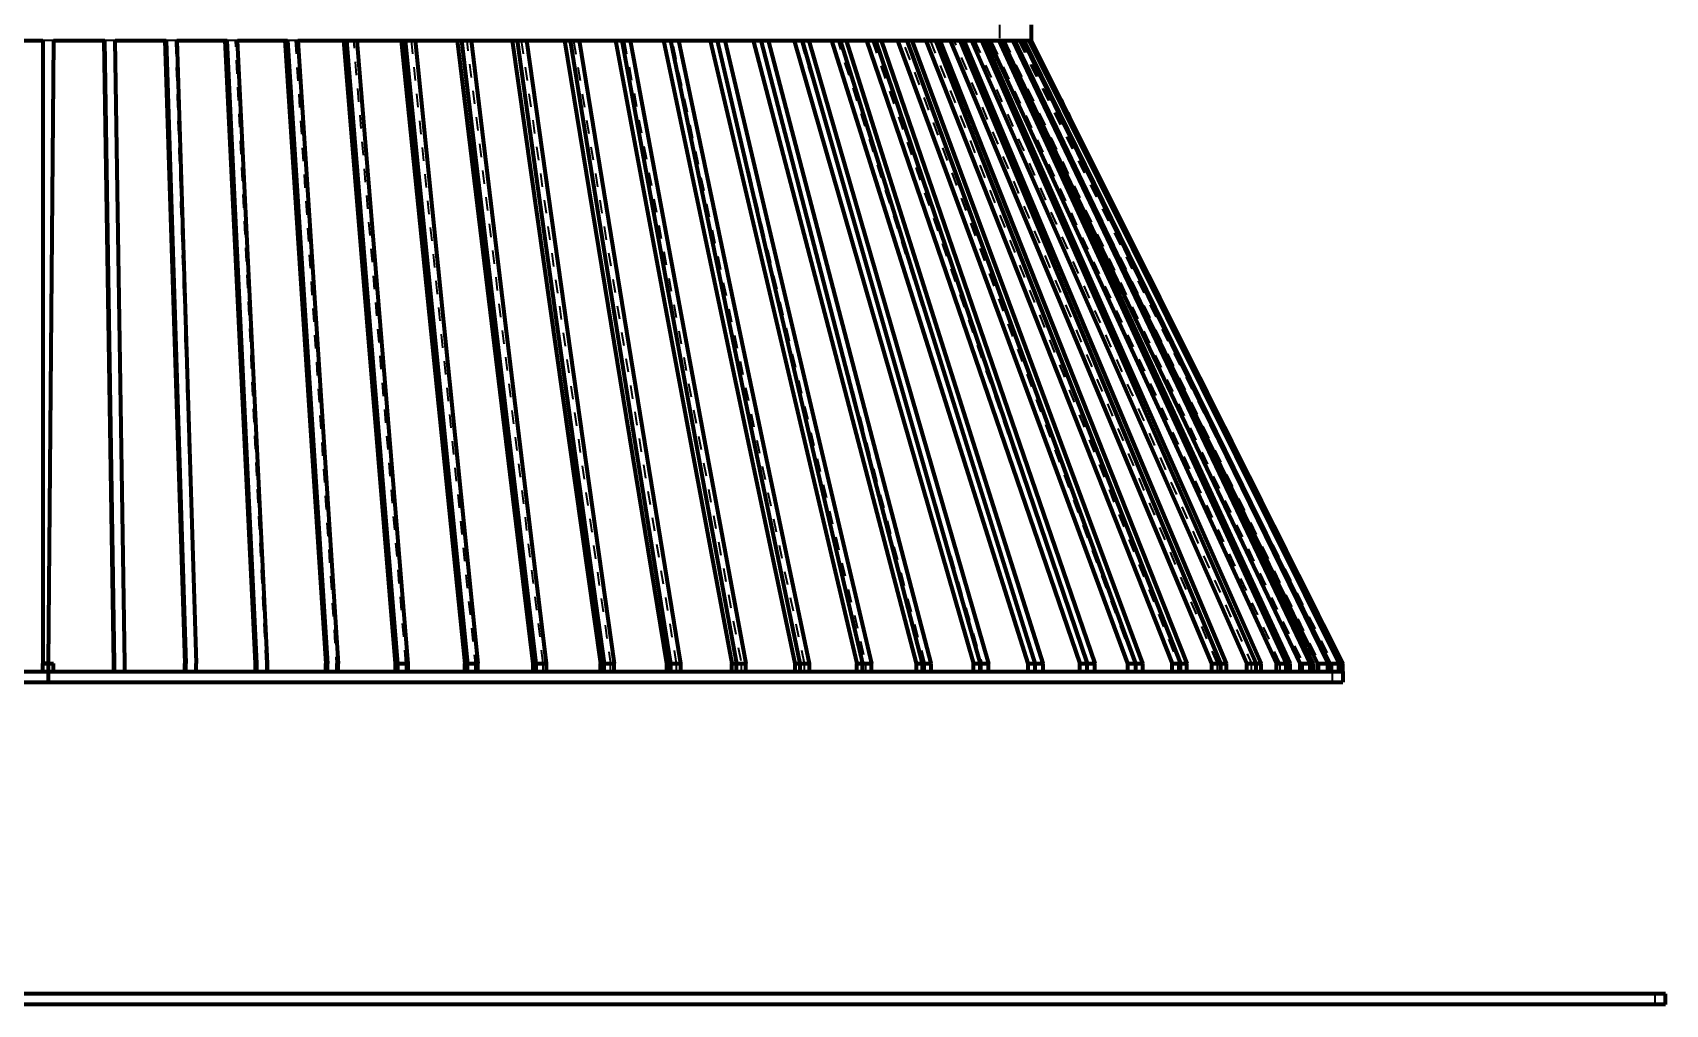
# Model space of a CAD drawing. Header units: inches. Extents: x -0.1 to 57.6, y -5.7 to 33.1.
# Drawn here: x 13.4 to 25.56, y 18.19 to 25.42 of the extents above; entities that cross this region are included whole.
import ezdxf

# ---------------------------------------------------------------- set-up
doc = ezdxf.new("R2010")
doc.units = ezdxf.units.IN
doc.header["$LTSCALE"] = 0.75
doc.header["$MEASUREMENT"] = 0
doc.linetypes.add('HIDDEN2', pattern=[0.1875, 0.125, -0.0625])
doc.layers.add('Hidden', color=7, linetype='HIDDEN2', lineweight=35)
doc.layers.add('Visible', color=7, linetype='Continuous', lineweight=70)

msp = doc.modelspace()

# ---------------------------------------------------------------- linework, layer by layer
at = {"layer": 'Hidden', "extrusion": (0, 1, 0)}
for p, q in [((20.6028, 25.484), (20.6028, 25.3659)), ((13.5603, 25.3659), (13.4815, 25.3659)), ((13.4815, 25.3659), (13.4815, 20.7243)), ((14.0148, 25.3659), (13.9411, 25.3659)), ((14.0197, 25.3659), (14.0148, 25.3659)), ((14.0889, 20.7243), (14.0148, 25.3659)), ((14.4673, 25.3659), (14.399, 25.3659)), ((14.4772, 25.3659), (14.4673, 25.3659)), ((14.4673, 25.3659), (14.6166, 20.7243)), ((14.9161, 25.3659), (14.8535, 25.3659)), ((14.9308, 25.3659), (14.9161, 25.3659)), ((15.1424, 20.7243), (14.9161, 25.3659)), ((15.3594, 25.3659), (15.3027, 25.3659)), ((15.379, 25.3659), (15.3594, 25.3659)), ((15.3594, 25.3659), (15.6652, 20.7243)), ((16.1842, 20.7243), (15.7954, 25.3659)), ((16.2225, 25.3659), (16.6983, 20.7243)), ((17.2063, 20.7243), (16.6389, 25.3659)), ((17.0429, 25.3659), (17.7069, 20.7243)), ((18.199, 20.7243), (17.4331, 25.3659)), ((17.8079, 25.3659), (18.681, 20.7243)), ((19.1512, 20.7243), (18.1657, 25.3659)), ((18.5052, 25.3659), (19.6079, 20.7243)), ((20.0491, 20.7243), (18.825, 25.3659)), ((19.1239, 25.3659), (20.4725, 20.7243)), ((20.8756, 20.7243), (19.4007, 25.3659)), ((19.6543, 25.3659), (21.2557, 20.7243)), ((21.6095, 20.7243), (19.8837, 25.3659)), ((20.0879, 25.3659), (21.9339, 20.7243)), ((22.2252, 20.7243), (20.2663, 25.3659)), ((20.418, 25.3659), (22.4797, 20.7243)), ((22.6936, 20.7243), (20.5425, 25.3659)), ((20.6393, 25.3659), (22.8635, 20.7243)), ((20.6981, 25.3659), (21.5307, 23.6657)), ((20.708, 25.3659), (22.9863, 20.7243)), ((20.7434, 25.3659), (23.0517, 20.7243)), ((20.7484, 25.3659), (23.0594, 20.7243)), ((20.7602, 25.3659), (23.0815, 20.7243)), ((20.7602, 25.3659), (23.0814, 20.7243)), ((20.8389, 25.3659), (23.1601, 20.7243)), ((13.4815, 20.6643), (13.4815, 20.7243)), ((14.0889, 20.6643), (14.0889, 20.7243)), ((14.6231, 20.7243), (14.6166, 20.7243)), ((14.6166, 20.6643), (14.6166, 20.7243)), ((15.1522, 20.7243), (15.1424, 20.7243)), ((15.1424, 20.6643), (15.1424, 20.7243)), ((15.6784, 20.7243), (15.6652, 20.7243)), ((15.6652, 20.6643), (15.6652, 20.7243)), ((16.1842, 20.6643), (16.1842, 20.7243)), ((16.6983, 20.6643), (16.6983, 20.7243)), ((17.2063, 20.6643), (17.2063, 20.7243)), ((17.7069, 20.6643), (17.7069, 20.7243)), ((18.199, 20.6643), (18.199, 20.7243)), ((18.681, 20.6643), (18.681, 20.7243)), ((19.1512, 20.6643), (19.1512, 20.7243)), ((19.6079, 20.6643), (19.6079, 20.7243)), ((20.0491, 20.6643), (20.0491, 20.7243)), ((20.4725, 20.6643), (20.4725, 20.7243)), ((20.8756, 20.6643), (20.8756, 20.7243)), ((21.2557, 20.6643), (21.2557, 20.7243)), ((21.6095, 20.6643), (21.6095, 20.7243)), ((21.9339, 20.6643), (21.9339, 20.7243)), ((22.2252, 20.6643), (22.2252, 20.7243)), ((22.4797, 20.6643), (22.4797, 20.7243)), ((22.6936, 20.6643), (22.6936, 20.7243)), ((22.8635, 20.6643), (22.8635, 20.7243)), ((22.9863, 20.6643), (22.9863, 20.7243)), ((23.0517, 20.6643), (23.0517, 20.7243)), ((23.0594, 20.6643), (23.0594, 20.7243)), ((23.0814, 20.6643), (23.0814, 20.7243)), ((23.0815, 20.6643), (23.0815, 20.7243)), ((23.0815, 20.5855), (23.0815, 20.6643)), ((25.4815, 18.2643), (25.4815, 18.1855))]:
    msp.add_line(p, q, dxfattribs=at)
at = {"layer": 'Visible', "extrusion": (0, 1, 0)}
for p, q in [((20.839, 25.484), (20.839, 25.3659)), ((13.1007, 25.3659), (13.4815, 25.3659)), ((13.4815, 25.3659), (13.4815, 20.7243)), ((13.5603, 25.3659), (13.5209, 20.7243)), ((13.5603, 25.3659), (13.9411, 25.3659)), ((14.0103, 20.7243), (13.9362, 25.3659)), ((14.0135, 20.7243), (13.9411, 25.3659)), ((14.0197, 25.3659), (14.399, 25.3659)), ((14.0922, 20.7243), (14.0197, 25.3659)), ((14.3892, 25.3659), (14.5381, 20.7243)), ((14.399, 25.3659), (14.5447, 20.7243)), ((14.4772, 25.3659), (14.8535, 25.3659)), ((14.4772, 25.3659), (14.6231, 20.7243)), ((15.0642, 20.7243), (14.8387, 25.3659)), ((15.0741, 20.7243), (14.8535, 25.3659)), ((14.9308, 25.3659), (15.3027, 25.3659)), ((15.1522, 20.7243), (14.9308, 25.3659)), ((15.2831, 25.3659), (15.5876, 20.7243)), ((15.3027, 25.3659), (15.6007, 20.7243)), ((15.379, 25.3659), (15.7448, 25.3659)), ((15.379, 25.3659), (15.6784, 20.7243)), ((16.1072, 20.7243), (15.7205, 25.3659)), ((15.7448, 25.3659), (15.8197, 25.3659)), ((16.1237, 20.7243), (15.7448, 25.3659)), ((15.8197, 25.3659), (16.1782, 25.3659)), ((16.2007, 20.7243), (15.8197, 25.3659)), ((16.1492, 25.3659), (16.6221, 20.7243)), ((16.1782, 25.3659), (16.2514, 25.3659)), ((16.1782, 25.3659), (16.6419, 20.7243)), ((16.2514, 25.3659), (16.6011, 25.3659)), ((16.2514, 25.3659), (16.7181, 20.7243)), ((17.131, 20.7243), (16.5676, 25.3659)), ((16.6011, 25.3659), (16.6724, 25.3659)), ((17.1543, 20.7243), (16.6011, 25.3659)), ((16.6724, 25.3659), (17.0119, 25.3659)), ((17.2295, 20.7243), (16.6724, 25.3659)), ((16.9739, 25.3659), (17.6329, 20.7243)), ((17.0119, 25.3659), (17.0809, 25.3659)), ((17.0119, 25.3659), (17.6596, 20.7243)), ((17.0809, 25.3659), (17.4088, 25.3659)), ((17.0809, 25.3659), (17.7337, 20.7243)), ((18.1263, 20.7243), (17.3667, 25.3659)), ((17.4088, 25.3659), (17.4753, 25.3659)), ((18.1566, 20.7243), (17.4088, 25.3659)), ((17.4753, 25.3659), (17.7905, 25.3659)), ((18.2293, 20.7243), (17.4753, 25.3659)), ((17.7442, 25.3659), (18.6099, 20.7243)), ((17.7905, 25.3659), (17.8542, 25.3659)), ((17.7905, 25.3659), (18.6437, 20.7243)), ((17.8542, 25.3659), (18.1552, 25.3659)), ((17.8542, 25.3659), (18.7148, 20.7243)), ((19.0819, 20.7243), (18.105, 25.3659)), ((18.1552, 25.3659), (18.2159, 25.3659)), ((19.1194, 20.7243), (18.1552, 25.3659)), ((18.2159, 25.3659), (18.5017, 25.3659)), ((19.1887, 20.7243), (18.2159, 25.3659)), ((18.4478, 25.3659), (19.5408, 20.7243)), ((18.5017, 25.3659), (18.5591, 25.3659)), ((18.5017, 25.3659), (19.5819, 20.7243)), ((18.5591, 25.3659), (18.8285, 25.3659)), ((18.5591, 25.3659), (19.6491, 20.7243)), ((19.9844, 20.7243), (18.7711, 25.3659)), ((18.8285, 25.3659), (18.8825, 25.3659)), ((20.0293, 20.7243), (18.8285, 25.3659)), ((18.8825, 25.3659), (19.1344, 25.3659)), ((20.094, 20.7243), (18.8825, 25.3659)), ((19.0738, 25.3659), (20.4106, 20.7243)), ((19.1344, 25.3659), (19.1846, 25.3659)), ((19.1344, 25.3659), (20.4593, 20.7243)), ((19.1846, 25.3659), (19.4182, 25.3659)), ((19.1846, 25.3659), (20.5212, 20.7243)), ((20.8169, 20.7243), (19.3544, 25.3659)), ((19.4182, 25.3659), (19.4644, 25.3659)), ((20.8694, 20.7243), (19.4182, 25.3659)), ((19.4644, 25.3659), (19.6786, 25.3659)), ((20.9281, 20.7243), (19.4644, 25.3659)), ((19.6121, 25.3659), (21.2005, 20.7243)), ((19.6786, 25.3659), (19.7208, 25.3659)), ((19.6786, 25.3659), (21.2568, 20.7243)), ((19.7208, 25.3659), (19.9148, 25.3659)), ((19.7208, 25.3659), (21.3119, 20.7243)), ((21.5585, 20.7243), (19.8458, 25.3659)), ((19.9148, 25.3659), (19.9527, 25.3659)), ((21.6185, 20.7243), (19.9148, 25.3659)), ((19.9527, 25.3659), (20.1257, 25.3659)), ((21.6695, 20.7243), (19.9527, 25.3659)), ((20.0544, 25.3659), (21.8875, 20.7243)), ((20.1257, 25.3659), (20.1592, 25.3659)), ((20.1257, 25.3659), (21.9511, 20.7243)), ((20.1592, 25.3659), (20.3105, 25.3659)), ((20.1592, 25.3659), (21.9975, 20.7243)), ((22.1839, 20.7243), (20.2373, 25.3659)), ((20.3105, 25.3659), (20.3395, 25.3659)), ((22.251, 20.7243), (20.3105, 25.3659)), ((20.3395, 25.3659), (20.4686, 25.3659)), ((22.2922, 20.7243), (20.3395, 25.3659)), ((20.3937, 25.3659), (22.4441, 20.7243)), ((20.4686, 25.3659), (20.4929, 25.3659)), ((20.4686, 25.3659), (22.5144, 20.7243)), ((20.4929, 25.3659), (20.5992, 25.3659)), ((20.4929, 25.3659), (22.5499, 20.7243)), ((22.6644, 20.7243), (20.5229, 25.3659)), ((20.5992, 25.3659), (20.6188, 25.3659)), ((22.7375, 20.7243), (20.5992, 25.3659)), ((20.6188, 25.3659), (20.7019, 25.3659)), ((22.7667, 20.7243), (20.6188, 25.3659)), ((20.6246, 25.3659), (22.8411, 20.7243)), ((20.7019, 25.3659), (20.7167, 25.3659)), ((20.7019, 25.3659), (22.9165, 20.7243)), ((20.7167, 25.3659), (20.7763, 25.3659)), ((20.7167, 25.3659), (22.939, 20.7243)), ((20.7763, 25.3659), (20.7861, 25.3659)), ((20.7763, 25.3659), (23.0483, 20.7243)), ((20.7861, 25.3659), (20.822, 25.3659)), ((20.7861, 25.3659), (23.0635, 20.7243)), ((20.822, 25.3659), (20.8269, 25.3659)), ((20.822, 25.3659), (23.1301, 20.7243)), ((20.8269, 25.3659), (20.8389, 25.3659)), ((20.8269, 25.3659), (23.1378, 20.7243)), ((20.8389, 25.3659), (20.839, 25.3659)), ((20.8389, 25.3659), (23.1603, 20.7243)), ((21.5307, 23.6657), (22.9711, 20.7243)), ((13.4815, 20.7243), (13.5209, 20.7243)), ((13.4815, 20.6643), (13.4815, 20.7243)), ((13.5209, 20.7243), (13.4815, 20.7243)), ((13.5209, 20.7243), (13.5209, 20.7243)), ((13.5209, 20.7243), (13.5603, 20.7243)), ((13.5603, 20.6643), (13.5603, 20.7243)), ((13.5603, 20.6643), (13.5603, 20.7243)), ((14.0103, 20.6643), (14.0103, 20.7243)), ((14.0135, 20.6643), (14.0135, 20.7243)), ((14.0922, 20.6643), (14.0922, 20.7243)), ((14.5381, 20.7243), (14.5447, 20.7243)), ((14.5381, 20.6643), (14.5381, 20.7243)), ((14.5447, 20.6643), (14.5447, 20.7243)), ((14.6231, 20.6643), (14.6231, 20.7243)), ((15.0642, 20.7243), (15.0741, 20.7243)), ((15.0642, 20.6643), (15.0642, 20.7243)), ((15.0741, 20.6643), (15.0741, 20.7243)), ((15.1522, 20.6643), (15.1522, 20.7243)), ((15.5876, 20.7243), (15.6007, 20.7243)), ((15.5876, 20.6643), (15.5876, 20.7243)), ((15.6007, 20.6643), (15.6007, 20.7243)), ((15.6784, 20.6643), (15.6784, 20.7243)), ((16.1072, 20.7243), (16.1237, 20.7243)), ((16.1072, 20.6643), (16.1072, 20.7243)), ((16.1237, 20.7243), (16.1622, 20.7243)), ((16.1237, 20.6643), (16.1237, 20.7243)), ((16.1622, 20.7243), (16.2007, 20.7243)), ((16.2007, 20.6643), (16.2007, 20.7243)), ((16.6221, 20.7243), (16.6419, 20.7243)), ((16.6221, 20.6643), (16.6221, 20.7243)), ((16.6419, 20.7243), (16.6801, 20.7243)), ((16.6419, 20.6643), (16.6419, 20.7243)), ((16.6801, 20.7243), (16.7181, 20.7243)), ((16.7181, 20.6643), (16.7181, 20.7243)), ((17.131, 20.7243), (17.1543, 20.7243)), ((17.131, 20.6643), (17.131, 20.7243)), ((17.1543, 20.7243), (17.192, 20.7243)), ((17.1543, 20.6643), (17.1543, 20.7243)), ((17.192, 20.7243), (17.2295, 20.7243)), ((17.2295, 20.6643), (17.2295, 20.7243)), ((17.6329, 20.7243), (17.6596, 20.7243)), ((17.6329, 20.6643), (17.6329, 20.7243)), ((17.6596, 20.7243), (17.6967, 20.7243)), ((17.6596, 20.6643), (17.6596, 20.7243)), ((17.6967, 20.7243), (17.7337, 20.7243)), ((17.7337, 20.6643), (17.7337, 20.7243)), ((18.1263, 20.7243), (18.1566, 20.7243)), ((18.1263, 20.6643), (18.1263, 20.7243)), ((18.1566, 20.7243), (18.193, 20.7243)), ((18.1566, 20.6643), (18.1566, 20.7243)), ((18.193, 20.7243), (18.2293, 20.7243)), ((18.2293, 20.6643), (18.2293, 20.7243)), ((18.6099, 20.7243), (18.6437, 20.7243)), ((18.6099, 20.6643), (18.6099, 20.7243)), ((18.6437, 20.7243), (18.6793, 20.7243)), ((18.6437, 20.6643), (18.6437, 20.7243)), ((18.6793, 20.7243), (18.7148, 20.7243)), ((18.7148, 20.6643), (18.7148, 20.7243)), ((19.0819, 20.7243), (19.1194, 20.7243)), ((19.0819, 20.6643), (19.0819, 20.7243)), ((19.1194, 20.7243), (19.1541, 20.7243)), ((19.1194, 20.6643), (19.1194, 20.7243)), ((19.1541, 20.7243), (19.1887, 20.7243)), ((19.1887, 20.6643), (19.1887, 20.7243)), ((19.5408, 20.7243), (19.5819, 20.7243)), ((19.5408, 20.6643), (19.5408, 20.7243)), ((19.5819, 20.7243), (19.6156, 20.7243)), ((19.5819, 20.6643), (19.5819, 20.7243)), ((19.6156, 20.7243), (19.6491, 20.7243)), ((19.6491, 20.6643), (19.6491, 20.7243)), ((19.9844, 20.7243), (20.0293, 20.7243)), ((19.9844, 20.6643), (19.9844, 20.7243)), ((20.0293, 20.7243), (20.0617, 20.7243)), ((20.0293, 20.6643), (20.0293, 20.7243)), ((20.0617, 20.7243), (20.094, 20.7243)), ((20.094, 20.6643), (20.094, 20.7243)), ((20.4106, 20.7243), (20.4593, 20.7243)), ((20.4106, 20.6643), (20.4106, 20.7243)), ((20.4593, 20.7243), (20.4903, 20.7243)), ((20.4593, 20.6643), (20.4593, 20.7243)), ((20.4903, 20.7243), (20.5212, 20.7243)), ((20.5212, 20.6643), (20.5212, 20.7243)), ((20.8169, 20.7243), (20.8694, 20.7243)), ((20.8169, 20.6643), (20.8169, 20.7243)), ((20.8694, 20.7243), (20.8988, 20.7243)), ((20.8694, 20.6643), (20.8694, 20.7243)), ((20.8988, 20.7243), (20.9281, 20.7243)), ((20.9281, 20.6643), (20.9281, 20.7243)), ((21.2005, 20.7243), (21.2568, 20.7243)), ((21.2005, 20.6643), (21.2005, 20.7243)), ((21.2568, 20.7243), (21.2844, 20.7243)), ((21.2568, 20.6643), (21.2568, 20.7243)), ((21.2844, 20.7243), (21.3119, 20.7243)), ((21.3119, 20.6643), (21.3119, 20.7243)), ((21.5585, 20.7243), (21.6185, 20.7243)), ((21.5585, 20.6643), (21.5585, 20.7243)), ((21.6185, 20.7243), (21.6441, 20.7243)), ((21.6185, 20.6643), (21.6185, 20.7243)), ((21.6441, 20.7243), (21.6695, 20.7243)), ((21.6695, 20.6643), (21.6695, 20.7243)), ((21.8875, 20.7243), (21.9511, 20.7243)), ((21.8875, 20.6643), (21.8875, 20.7243)), ((21.9511, 20.7243), (21.9744, 20.7243)), ((21.9511, 20.6643), (21.9511, 20.7243)), ((21.9744, 20.7243), (21.9975, 20.7243)), ((21.9975, 20.6643), (21.9975, 20.7243)), ((22.1839, 20.7243), (22.251, 20.7243)), ((22.1839, 20.6643), (22.1839, 20.7243)), ((22.251, 20.7243), (22.2717, 20.7243)), ((22.251, 20.6643), (22.251, 20.7243)), ((22.2717, 20.7243), (22.2922, 20.7243)), ((22.2922, 20.6643), (22.2922, 20.7243)), ((22.4441, 20.7243), (22.5144, 20.7243)), ((22.4441, 20.6643), (22.4441, 20.7243)), ((22.5144, 20.7243), (22.5323, 20.7243)), ((22.5144, 20.6643), (22.5144, 20.7243)), ((22.5323, 20.7243), (22.5499, 20.7243)), ((22.5499, 20.6643), (22.5499, 20.7243)), ((22.6644, 20.7243), (22.7375, 20.7243)), ((22.6644, 20.6643), (22.6644, 20.7243)), ((22.7375, 20.7243), (22.7522, 20.7243)), ((22.7375, 20.6643), (22.7375, 20.7243)), ((22.7522, 20.7243), (22.7667, 20.7243)), ((22.7667, 20.6643), (22.7667, 20.7243)), ((22.8411, 20.7243), (22.9165, 20.7243)), ((22.8411, 20.6643), (22.8411, 20.7243)), ((22.9165, 20.7243), (22.9279, 20.7243)), ((22.9165, 20.6643), (22.9165, 20.7243)), ((22.9279, 20.7243), (22.939, 20.7243)), ((22.939, 20.6643), (22.939, 20.7243)), ((22.9711, 20.7243), (23.0483, 20.7243)), ((22.9711, 20.6643), (22.9711, 20.7243)), ((23.0483, 20.7243), (23.0561, 20.7243)), ((23.0483, 20.6643), (23.0483, 20.7243)), ((23.0561, 20.7243), (23.0635, 20.7243)), ((23.0635, 20.7243), (23.1301, 20.7243)), ((23.0635, 20.6643), (23.0635, 20.7243)), ((23.1301, 20.7243), (23.1341, 20.7243)), ((23.1301, 20.6643), (23.1301, 20.7243)), ((23.1341, 20.7243), (23.1378, 20.7243)), ((23.1378, 20.7243), (23.1601, 20.7243)), ((23.1378, 20.6643), (23.1378, 20.7243)), ((23.1601, 20.7243), (23.1603, 20.7243)), ((23.1601, 20.6643), (23.1601, 20.7243)), ((23.1603, 20.6643), (23.1603, 20.7243)), ((3.8815, 20.5855), (13.5209, 20.5855)), ((12.9889, 20.6643), (13.5209, 20.6643)), ((13.5209, 20.6643), (14.0529, 20.6643)), ((13.5209, 20.5855), (23.1603, 20.5855)), ((14.0529, 20.6643), (14.5839, 20.6643)), ((14.5839, 20.6643), (15.1131, 20.6643)), ((15.1131, 20.6643), (15.6396, 20.6643)), ((15.6396, 20.6643), (16.1622, 20.6643)), ((16.1622, 20.6643), (16.6801, 20.6643)), ((16.6801, 20.6643), (17.192, 20.6643)), ((17.192, 20.6643), (17.6967, 20.6643)), ((17.6967, 20.6643), (18.193, 20.6643)), ((18.193, 20.6643), (18.6793, 20.6643)), ((18.6793, 20.6643), (19.1541, 20.6643)), ((19.1541, 20.6643), (19.6156, 20.6643)), ((19.6156, 20.6643), (20.0617, 20.6643)), ((20.0617, 20.6643), (20.4903, 20.6643)), ((20.4903, 20.6643), (20.8988, 20.6643)), ((20.8988, 20.6643), (21.2844, 20.6643)), ((21.2844, 20.6643), (21.6441, 20.6643)), ((21.6441, 20.6643), (21.9744, 20.6643)), ((21.9744, 20.6643), (22.2717, 20.6643)), ((22.2717, 20.6643), (22.5323, 20.6643)), ((22.5323, 20.6643), (22.7522, 20.6643)), ((22.7522, 20.6643), (22.9279, 20.6643)), ((22.9279, 20.6643), (23.0561, 20.6643)), ((23.0561, 20.6643), (23.1341, 20.6643)), ((23.1341, 20.6643), (23.1601, 20.6643)), ((23.1603, 20.6643), (23.1603, 20.5855)), ((25.5603, 18.2643), (1.4815, 18.2643)), ((25.5603, 18.1855), (25.5603, 18.2643)), ((25.5603, 18.1855), (1.4815, 18.1855))]:
    msp.add_line(p, q, dxfattribs=at)
at = {"layer": 'Visible'}
for points, knots in [([(20.839, 25.3659), (20.8684, 25.3072), (20.8977, 25.2485), (21.0151, 25.0137), (21.1032, 24.8377), (21.4553, 24.1334), (21.7195, 23.6052), (22.3758, 22.2928), (22.7681, 21.5085), (23.1603, 20.7243)], [0, 0, 0, 0, 10, 10, 40, 40, 130.0000031, 130.0000031, 263.6343181, 263.6343181, 263.6343181, 263.6343181]), ([(13.5209, 20.7243), (13.5209, 20.7143), (13.5209, 20.7043), (13.5209, 20.6843), (13.5209, 20.6743), (13.5209, 20.6643)], [-3.048, -3.048, -3.048, -3.048, -1.524, -1.524, 0, 0, 0, 0]), ([(13.5209, 20.7243), (13.5209, 20.7143), (13.5209, 20.7043), (13.5209, 20.6843), (13.5209, 20.6743), (13.5209, 20.6643)], [-3.048, -3.048, -3.048, -3.048, -1.524, -1.524, 0, 0, 0, 0]), ([(13.5209, 20.6643), (13.5209, 20.6512), (13.5209, 20.638), (13.5209, 20.6118), (13.5209, 20.5987), (13.5209, 20.5855)], [-4, -4, -4, -4, -2, -2, 0, 0, 0, 0]), ([(13.5209, 20.6643), (13.5209, 20.6512), (13.5209, 20.638), (13.5209, 20.6118), (13.5209, 20.5987), (13.5209, 20.5855)], [-4, -4, -4, -4, -2, -2, 0, 0, 0, 0])]:
    msp.add_open_spline(points, degree=3, knots=knots, dxfattribs=at)

doc.saveas('drawing.dxf')
